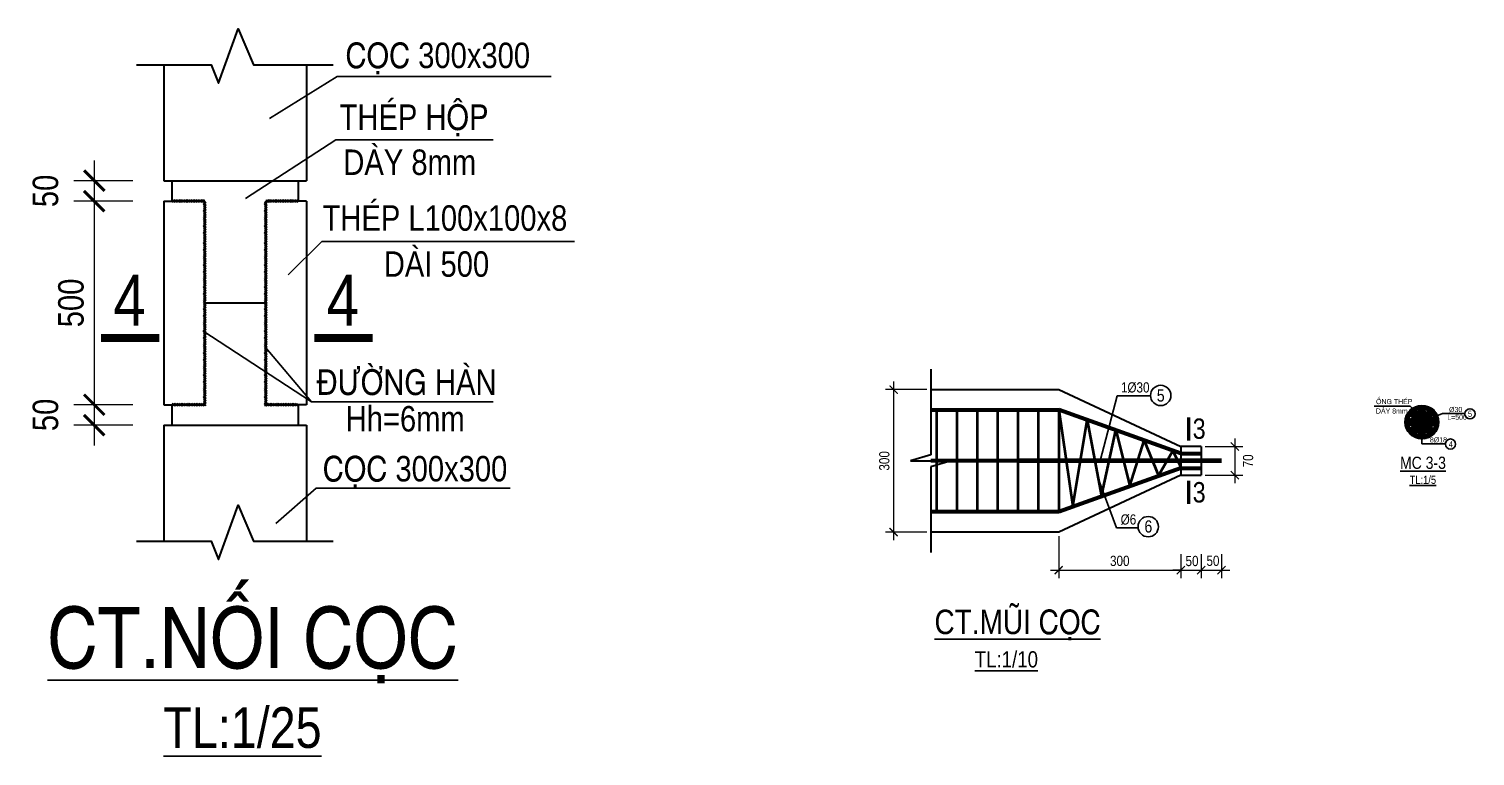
# Model space of a CAD drawing. Header units: inches. Extents: x -995865 to -814036, y 3430062 to 3602072.
# Drawn here: x -867696 to -864145, y 3459016 to 3460802 of the extents above; entities that cross this region are included whole.
import ezdxf

# ---------------------------------------------------------------- set-up
doc = ezdxf.new("R2010")
doc.units = ezdxf.units.IN
doc.header["$LTSCALE"] = 2.8
doc.header["$MEASUREMENT"] = 0
for name, color, linetype, lineweight in [('duongkichthuoc', 4, 'Continuous', 13), ('NET BAO', 4, 'Continuous', 30), ('THEP DAI', 5, 'Continuous', 40), ('THEP DOC', 2, 'Continuous', 60)]:
    doc.layers.add(name, color=color, linetype=linetype, lineweight=lineweight)
doc.layers.add('Net thay', color=6, linetype='Continuous')
doc.layers.add('text', color=3, linetype='Continuous')
doc.styles.add('CHU', font='VHELVCN0.TTF')
doc.styles.add('Helve-Condense', font='VHELVCN0.TTF')
doc.styles.add('Text.Helve-condense', font='VHELVCN0.TTF')
doc.dimstyles.new('TL10', dxfattribs={"dimscale": 10, "dimtxt": 2.5, "dimasz": 2, "dimexe": 2, "dimexo": 1, "dimgap": 1, "dimtad": 1, "dimdec": 0, "dimzin": 0, "dimdsep": 46, "dimtxsty": 'Helve-Condense', "dimblk": 'ARCHTICK', "dimcen": 2, "dimdle": 2, "dimclrd": 4, "dimclre": 4, "dimclrt": 4, "dimadec": 0, "dimazin": 0, "dimtfac": 0.004, "dimtdec": 0, "dimtmove": 2, "dimatfit": 3, "dimfxl": 1, "dimtolj": 1, "dimtzin": 0, "dimlwd": 9, "dimlwe": 13, "dimarcsym": 1})
doc.dimstyles.new('TL25', dxfattribs={"dimscale": 25, "dimtxt": 2.5, "dimasz": 2, "dimexe": 2, "dimexo": 1, "dimgap": 1, "dimtad": 1, "dimdec": 0, "dimzin": 0, "dimdsep": 46, "dimtxsty": 'Helve-Condense', "dimblk": 'ARCHTICK', "dimcen": 2, "dimdle": 2, "dimclrd": 4, "dimclre": 4, "dimclrt": 4, "dimadec": 0, "dimazin": 0, "dimtfac": 0.004, "dimtdec": 0, "dimtmove": 2, "dimatfit": 3, "dimfxl": 1, "dimtolj": 1, "dimtzin": 0, "dimlwd": 9, "dimlwe": 13, "dimarcsym": 1})

# ---------------------------------------------------------------- blocks, each defined once
blk = doc.blocks.new('_ArchTick')
at = {"color": 0, "linetype": 'ByBlock', "const_width": 0.15}
blk.add_lwpolyline([(-0.5, -0.5), (0.5, 0.5)], dxfattribs=at)
blk = doc.blocks.new('*D153')
at = {"layer": 'DEFPOINTS', "color": 0}
for p in [(-867415.2, 3460428.9), (-867535.2, 3460378.9), (-867415.2, 3460378.9)]:
    blk.add_point(p, dxfattribs=at)
at = {"layer": 'duongkichthuoc', "color": 4, "linetype": 'Continuous', "lineweight": 9}
blk.add_line((-867535.2, 3460478.9), (-867535.2, 3460328.9), dxfattribs=at)
at = {"layer": 'duongkichthuoc', "color": 4, "linetype": 'Continuous', "lineweight": 13}
for p, q in [((-867440.2, 3460428.9), (-867585.2, 3460428.9)), ((-867440.2, 3460378.9), (-867585.2, 3460378.9))]:
    blk.add_line(p, q, dxfattribs=at)
at = {"layer": 'duongkichthuoc', "color": 4, "lineweight": 9, "xscale": 50, "yscale": 50, "zscale": 50}
for p, rotation in [((-867535.2, 3460428.9), 90), ((-867535.2, 3460378.9), 270)]:
    blk.add_blockref('_ArchTick', p, dxfattribs=dict(at, rotation=rotation))
at = {"layer": 'duongkichthuoc', "color": 4, "insert": (-867654.6, 3460403.9), "char_height": 62.5, "attachment_point": 5, "rotation": 90, "style": 'Helve-Condense'}
blk.add_mtext('\\A1;50', dxfattribs=at)
blk = doc.blocks.new('*D154')
at = {"layer": 'DEFPOINTS', "color": 0}
for p in [(-867415.2, 3460378.9), (-867535.2, 3459878.9), (-867415.2, 3459878.9)]:
    blk.add_point(p, dxfattribs=at)
at = {"layer": 'duongkichthuoc', "color": 4, "linetype": 'Continuous', "lineweight": 9}
blk.add_line((-867535.2, 3460428.9), (-867535.2, 3459828.9), dxfattribs=at)
at = {"layer": 'duongkichthuoc', "color": 4, "linetype": 'Continuous', "lineweight": 13}
for p, q in [((-867440.2, 3460378.9), (-867585.2, 3460378.9)), ((-867440.2, 3459878.9), (-867585.2, 3459878.9))]:
    blk.add_line(p, q, dxfattribs=at)
at = {"layer": 'duongkichthuoc', "color": 4, "lineweight": 9, "xscale": 50, "yscale": 50, "zscale": 50}
for p, rotation in [((-867535.2, 3460378.9), 90), ((-867535.2, 3459878.9), 270)]:
    blk.add_blockref('_ArchTick', p, dxfattribs=dict(at, rotation=rotation))
at = {"layer": 'duongkichthuoc', "color": 4, "insert": (-867592.1, 3460128.9), "char_height": 62.5, "attachment_point": 5, "rotation": 90, "style": 'Helve-Condense'}
blk.add_mtext('\\A1;500', dxfattribs=at)
blk = doc.blocks.new('*D155')
at = {"layer": 'DEFPOINTS', "color": 0}
for p in [(-867415.2, 3459878.9), (-867535.2, 3459828.9), (-867415.2, 3459828.9)]:
    blk.add_point(p, dxfattribs=at)
at = {"layer": 'duongkichthuoc', "color": 4, "linetype": 'Continuous', "lineweight": 9}
blk.add_line((-867535.2, 3459928.9), (-867535.2, 3459778.9), dxfattribs=at)
at = {"layer": 'duongkichthuoc', "color": 4, "linetype": 'Continuous', "lineweight": 13}
for p, q in [((-867440.2, 3459878.9), (-867585.2, 3459878.9)), ((-867440.2, 3459828.9), (-867585.2, 3459828.9))]:
    blk.add_line(p, q, dxfattribs=at)
at = {"layer": 'duongkichthuoc', "color": 4, "lineweight": 9, "xscale": 50, "yscale": 50, "zscale": 50}
for p, rotation in [((-867535.2, 3459878.9), 90), ((-867535.2, 3459828.9), 270)]:
    blk.add_blockref('_ArchTick', p, dxfattribs=dict(at, rotation=rotation))
at = {"layer": 'duongkichthuoc', "color": 4, "insert": (-867654.6, 3459853.9), "char_height": 62.5, "attachment_point": 5, "rotation": 90, "style": 'Helve-Condense'}
blk.add_mtext('\\A1;50', dxfattribs=at)
blk = doc.blocks.new('*D163')
at = {"layer": 'DEFPOINTS', "color": 0}
for p in [(-865481.2, 3459916.1), (-865572.4, 3459566.1), (-865481.2, 3459566.1)]:
    blk.add_point(p, dxfattribs=at)
at = {"layer": 'NET BAO', "color": 4, "linetype": 'Continuous', "lineweight": 13}
for p, q in [((-865491.2, 3459916.1), (-865592.4, 3459916.1)), ((-865491.2, 3459566.1), (-865592.4, 3459566.1))]:
    blk.add_line(p, q, dxfattribs=at)
at = {"layer": 'NET BAO', "color": 4, "linetype": 'Continuous', "lineweight": 9}
blk.add_line((-865572.4, 3459936.1), (-865572.4, 3459546.1), dxfattribs=at)
at = {"layer": 'NET BAO', "color": 4, "lineweight": 9, "xscale": 20, "yscale": 20, "zscale": 20}
for p, rotation in [((-865572.4, 3459916.1), 90), ((-865572.4, 3459566.1), 270)]:
    blk.add_blockref('_ArchTick', p, dxfattribs=dict(at, rotation=rotation))
at = {"layer": 'NET BAO', "color": 4, "insert": (-865595.2, 3459741.1), "char_height": 25, "attachment_point": 5, "rotation": 90, "style": 'Helve-Condense'}
blk.add_mtext('\\A1;300', dxfattribs=at)
blk = doc.blocks.new('*D164')
at = {"layer": 'DEFPOINTS', "color": 0}
for p in [(-864817.2, 3459776.1), (-864817.2, 3459706.1), (-864734.7, 3459706.1)]:
    blk.add_point(p, dxfattribs=at)
at = {"layer": 'NET BAO', "color": 4, "linetype": 'Continuous', "lineweight": 13}
for p, q in [((-864807.2, 3459776.1), (-864714.7, 3459776.1)), ((-864807.2, 3459706.1), (-864714.7, 3459706.1))]:
    blk.add_line(p, q, dxfattribs=at)
at = {"layer": 'NET BAO', "color": 4, "linetype": 'Continuous', "lineweight": 9}
blk.add_line((-864734.7, 3459796.1), (-864734.7, 3459686.1), dxfattribs=at)
at = {"layer": 'NET BAO', "color": 4, "lineweight": 9, "xscale": 20, "yscale": 20, "zscale": 20}
for p, rotation in [((-864734.7, 3459776.1), 90), ((-864734.7, 3459706.1), 270)]:
    blk.add_blockref('_ArchTick', p, dxfattribs=dict(at, rotation=rotation))
at = {"layer": 'NET BAO', "color": 4, "insert": (-864702, 3459741.1), "char_height": 25, "attachment_point": 5, "rotation": 90, "style": 'Helve-Condense'}
blk.add_mtext('\\A1;70', dxfattribs=at)
blk = doc.blocks.new('*D165')
at = {"layer": 'DEFPOINTS', "color": 0}
for p in [(-865167.2, 3459566.1), (-864867.2, 3459522.2), (-864867.2, 3459472.7)]:
    blk.add_point(p, dxfattribs=at)
at = {"layer": 'NET BAO', "color": 4, "linetype": 'Continuous', "lineweight": 13}
for p, q in [((-865167.2, 3459556.1), (-865167.2, 3459452.7)), ((-864867.2, 3459512.2), (-864867.2, 3459452.7))]:
    blk.add_line(p, q, dxfattribs=at)
at = {"layer": 'NET BAO', "color": 4, "linetype": 'Continuous', "lineweight": 9}
blk.add_line((-865187.2, 3459472.7), (-864847.2, 3459472.7), dxfattribs=at)
at = {"layer": 'NET BAO', "color": 4, "lineweight": 9, "xscale": 20, "yscale": 20, "zscale": 20, "rotation": 180}
blk.add_blockref('_ArchTick', (-865167.2, 3459472.7), dxfattribs=at)
at = {"layer": 'NET BAO', "color": 4, "lineweight": 9, "xscale": 20, "yscale": 20, "zscale": 20}
blk.add_blockref('_ArchTick', (-864867.2, 3459472.7), dxfattribs=at)
at = {"layer": 'NET BAO', "color": 4, "insert": (-865017.2, 3459495.4), "char_height": 25, "attachment_point": 5, "style": 'Helve-Condense'}
blk.add_mtext('\\A1;300', dxfattribs=at)
blk = doc.blocks.new('*D166')
at = {"layer": 'DEFPOINTS', "color": 0}
for p in [(-864867.2, 3459522.2), (-864817.2, 3459522.2), (-864817.2, 3459472.7)]:
    blk.add_point(p, dxfattribs=at)
at = {"layer": 'NET BAO', "color": 4, "linetype": 'Continuous', "lineweight": 13}
for p, q in [((-864867.2, 3459512.2), (-864867.2, 3459452.7)), ((-864817.2, 3459512.2), (-864817.2, 3459452.7))]:
    blk.add_line(p, q, dxfattribs=at)
at = {"layer": 'NET BAO', "color": 4, "linetype": 'Continuous', "lineweight": 9}
for p, q in [((-864867.2, 3459472.7), (-864887.2, 3459472.7)), ((-864867.2, 3459472.7), (-864817.2, 3459472.7)), ((-864817.2, 3459472.7), (-864797.2, 3459472.7))]:
    blk.add_line(p, q, dxfattribs=at)
at = {"layer": 'NET BAO', "color": 4, "lineweight": 9, "xscale": 20, "yscale": 20, "zscale": 20}
blk.add_blockref('_ArchTick', (-864867.2, 3459472.7), dxfattribs=at)
at = {"layer": 'NET BAO', "color": 4, "lineweight": 9, "xscale": 20, "yscale": 20, "zscale": 20, "rotation": 180}
blk.add_blockref('_ArchTick', (-864817.2, 3459472.7), dxfattribs=at)
at = {"layer": 'NET BAO', "color": 4, "insert": (-864839.8, 3459495.1), "char_height": 25, "attachment_point": 5, "style": 'Helve-Condense'}
blk.add_mtext('\\A1;50', dxfattribs=at)
blk = doc.blocks.new('*D167')
at = {"layer": 'DEFPOINTS', "color": 0}
for p in [(-864817.2, 3459522.2), (-864767.2, 3459522.2), (-864767.2, 3459472.7)]:
    blk.add_point(p, dxfattribs=at)
at = {"layer": 'NET BAO', "color": 4, "linetype": 'Continuous', "lineweight": 13}
for p, q in [((-864817.2, 3459512.2), (-864817.2, 3459452.7)), ((-864767.2, 3459512.2), (-864767.2, 3459452.7))]:
    blk.add_line(p, q, dxfattribs=at)
at = {"layer": 'NET BAO', "color": 4, "linetype": 'Continuous', "lineweight": 9}
blk.add_line((-864837.2, 3459472.7), (-864747.2, 3459472.7), dxfattribs=at)
at = {"layer": 'NET BAO', "color": 4, "lineweight": 9, "xscale": 20, "yscale": 20, "zscale": 20, "rotation": 180}
blk.add_blockref('_ArchTick', (-864817.2, 3459472.7), dxfattribs=at)
at = {"layer": 'NET BAO', "color": 4, "lineweight": 9, "xscale": 20, "yscale": 20, "zscale": 20}
blk.add_blockref('_ArchTick', (-864767.2, 3459472.7), dxfattribs=at)
at = {"layer": 'NET BAO', "color": 4, "insert": (-864788.4, 3459495.6), "char_height": 25, "attachment_point": 5, "style": 'Helve-Condense'}
blk.add_mtext('\\A1;50', dxfattribs=at)

msp = doc.modelspace()

# ---------------------------------------------------------------- hatches: boundary and pattern name
at = {"layer": 'NET BAO'}
h = msp.add_hatch(dxfattribs=at)
h.set_pattern_fill('ANSI31', color=256, scale=20, style=0)
h.set_pattern_definition([(45, (13165.2192, 4084.1921), (-1.767766953, 1.767766953), [])])
edge = h.paths.add_edge_path()
edge.add_arc((-864275.3, 3459836.2), 41, 0, 360)
edge = h.paths.add_edge_path(flags=16)
edge.add_arc((-864275.3, 3459836.2), 33, 0, 360)
for points in [[(-864290.3, 3459836.2, 1), (-864308.3, 3459836.2, 1)], [(-864301.3, 3459853.2, 1), (-864283.3, 3459853.2, 1)], [(-864260.3, 3459836.2, 1), (-864290.3, 3459836.2, 1)], [(-864284.3, 3459860.3, 1), (-864266.3, 3459860.3, 1)], [(-864267.3, 3459853.2, 1), (-864249.3, 3459853.2, 1)], [(-864242.3, 3459836.2, 1), (-864260.3, 3459836.2, 1)], [(-864283.3, 3459819.3, 1), (-864301.3, 3459819.3, 1)], [(-864284.3, 3459812.2, 1), (-864266.3, 3459812.2, 1)], [(-864267.3, 3459819.3, 1), (-864249.3, 3459819.3, 1)]]:
    msp.add_hatch(color=0, dxfattribs=at).paths.add_polyline_path(points)

# ---------------------------------------------------------------- linework, layer by layer
at = {"layer": 'duongkichthuoc'}
for p, q in [((-867267.3, 3460375.3), (-867264.3, 3460378.9)), ((-867265.5, 3460381.9), (-867264.3, 3460378.9)), ((-867264.3, 3460378.9), (-867265.5, 3460375.9)), ((-867264.3, 3460378.9), (-867261.3, 3460375.3)), ((-867117.3, 3460375.3), (-867114.3, 3460378.9)), ((-867113, 3460381.9), (-867114.3, 3460378.9)), ((-867114.3, 3460378.9), (-867111.3, 3460375.3)), ((-867264.3, 3459878.9), (-867265.5, 3459875.9)), ((-867261.3, 3459877.3), (-867265.5, 3459875.9)), ((-867117.3, 3459877.3), (-867113, 3459875.9))]:
    msp.add_line(p, q, dxfattribs=at)
at = {"layer": 'NET BAO', "ltscale": 10}
for p, q in [((-867364.3, 3460713.6), (-867364.3, 3460428.9)), ((-867014.3, 3460713.4), (-867014.3, 3460428.7)), ((-867364.3, 3460428.9), (-867014.3, 3460428.9)), ((-867344.3, 3460428.9), (-867344.3, 3460378.9)), ((-867034.3, 3460428.9), (-867034.3, 3460378.9)), ((-867364.3, 3460378.9), (-867264.3, 3460378.9)), ((-867364.3, 3460378.9), (-867364.3, 3459878.9)), ((-867343.5, 3460381.9), (-867337.5, 3460375.9)), ((-867337.5, 3460381.9), (-867343.5, 3460375.9)), ((-867331.5, 3460381.9), (-867337.5, 3460375.9)), ((-867337.5, 3460381.9), (-867331.5, 3460375.9)), ((-867325.5, 3460381.9), (-867331.5, 3460375.9)), ((-867331.5, 3460381.9), (-867325.5, 3460375.9)), ((-867319.5, 3460381.9), (-867325.5, 3460375.9)), ((-867325.5, 3460381.9), (-867319.5, 3460375.9)), ((-867313.5, 3460381.9), (-867319.5, 3460375.9)), ((-867319.5, 3460381.9), (-867313.5, 3460375.9)), ((-867307.5, 3460381.9), (-867313.5, 3460375.9)), ((-867313.5, 3460381.9), (-867307.5, 3460375.9)), ((-867301.5, 3460381.9), (-867307.5, 3460375.9)), ((-867307.5, 3460381.9), (-867301.5, 3460375.9)), ((-867295.5, 3460381.9), (-867301.5, 3460375.9)), ((-867301.5, 3460381.9), (-867295.5, 3460375.9)), ((-867289.5, 3460381.9), (-867295.5, 3460375.9)), ((-867295.5, 3460381.9), (-867289.5, 3460375.9)), ((-867283.5, 3460381.9), (-867289.5, 3460375.9)), ((-867289.5, 3460381.9), (-867283.5, 3460375.9)), ((-867277.5, 3460381.9), (-867283.5, 3460375.9)), ((-867283.5, 3460381.9), (-867277.5, 3460375.9)), ((-867271.5, 3460381.9), (-867277.5, 3460375.9)), ((-867277.5, 3460381.9), (-867271.5, 3460375.9)), ((-867265.5, 3460381.9), (-867271.5, 3460375.9)), ((-867271.5, 3460381.9), (-867265.5, 3460375.9)), ((-867267.3, 3460375.3), (-867261.3, 3460369.3)), ((-867261.3, 3460375.3), (-867267.3, 3460369.3)), ((-867264.3, 3460378.9), (-867264.3, 3459878.9)), ((-867117.3, 3460375.3), (-867111.3, 3460369.3)), ((-867111.3, 3460375.3), (-867117.3, 3460369.3)), ((-867107, 3460381.9), (-867114.3, 3460375.9)), ((-867114.3, 3460378.9), (-867114.3, 3459878.9)), ((-867014.3, 3460378.9), (-867114.3, 3460378.9)), ((-867113, 3460381.9), (-867107, 3460375.9)), ((-867101, 3460381.9), (-867107, 3460375.9)), ((-867107, 3460381.9), (-867101, 3460375.9)), ((-867095, 3460381.9), (-867101, 3460375.9)), ((-867101, 3460381.9), (-867095, 3460375.9)), ((-867089, 3460381.9), (-867095, 3460375.9)), ((-867095, 3460381.9), (-867089, 3460375.9)), ((-867083, 3460381.9), (-867089, 3460375.9)), ((-867089, 3460381.9), (-867083, 3460375.9)), ((-867077, 3460381.9), (-867083, 3460375.9)), ((-867083, 3460381.9), (-867077, 3460375.9)), ((-867071, 3460381.9), (-867077, 3460375.9)), ((-867077, 3460381.9), (-867071, 3460375.9)), ((-867065, 3460381.9), (-867071, 3460375.9)), ((-867071, 3460381.9), (-867065, 3460375.9)), ((-867059, 3460381.9), (-867065, 3460375.9)), ((-867065, 3460381.9), (-867059, 3460375.9)), ((-867053, 3460381.9), (-867059, 3460375.9)), ((-867059, 3460381.9), (-867053, 3460375.9)), ((-867047, 3460381.9), (-867053, 3460375.9)), ((-867053, 3460381.9), (-867047, 3460375.9)), ((-867041, 3460381.9), (-867047, 3460375.9)), ((-867047, 3460381.9), (-867041, 3460375.9)), ((-867041, 3460381.9), (-867035, 3460375.9)), ((-867035, 3460381.9), (-867041, 3460375.9)), ((-867014.3, 3460378.9), (-867014.3, 3459878.9)), ((-867267.3, 3460369.3), (-867261.3, 3460363.3)), ((-867261.3, 3460369.3), (-867267.3, 3460363.3)), ((-867267.3, 3460363.3), (-867261.3, 3460357.3)), ((-867261.3, 3460363.3), (-867267.3, 3460357.3)), ((-867267.3, 3460357.3), (-867261.3, 3460351.3)), ((-867261.3, 3460357.3), (-867267.3, 3460351.3)), ((-867267.3, 3460351.3), (-867261.3, 3460345.3)), ((-867261.3, 3460351.3), (-867267.3, 3460345.3)), ((-867267.3, 3460345.3), (-867261.3, 3460339.3)), ((-867261.3, 3460345.3), (-867267.3, 3460339.3)), ((-867267.3, 3460339.3), (-867261.3, 3460333.3)), ((-867261.3, 3460339.3), (-867267.3, 3460333.3)), ((-867117.3, 3460369.3), (-867111.3, 3460363.3)), ((-867111.3, 3460369.3), (-867117.3, 3460363.3)), ((-867117.3, 3460363.3), (-867111.3, 3460357.3)), ((-867111.3, 3460363.3), (-867117.3, 3460357.3)), ((-867117.3, 3460357.3), (-867111.3, 3460351.3)), ((-867111.3, 3460357.3), (-867117.3, 3460351.3)), ((-867117.3, 3460351.3), (-867111.3, 3460345.3)), ((-867111.3, 3460351.3), (-867117.3, 3460345.3)), ((-867117.3, 3460345.3), (-867111.3, 3460339.3)), ((-867111.3, 3460345.3), (-867117.3, 3460339.3)), ((-867117.3, 3460339.3), (-867111.3, 3460333.3)), ((-867111.3, 3460339.3), (-867117.3, 3460333.3)), ((-867267.3, 3460333.3), (-867261.3, 3460327.3)), ((-867261.3, 3460333.3), (-867267.3, 3460327.3)), ((-867267.3, 3460327.3), (-867261.3, 3460321.3)), ((-867261.3, 3460327.3), (-867267.3, 3460321.3)), ((-867267.3, 3460321.3), (-867261.3, 3460315.3)), ((-867261.3, 3460321.3), (-867267.3, 3460315.3)), ((-867267.3, 3460315.3), (-867261.3, 3460309.3)), ((-867261.3, 3460315.3), (-867267.3, 3460309.3)), ((-867267.3, 3460309.3), (-867261.3, 3460303.3)), ((-867261.3, 3460309.3), (-867267.3, 3460303.3)), ((-867267.3, 3460303.3), (-867261.3, 3460297.3)), ((-867261.3, 3460303.3), (-867267.3, 3460297.3)), ((-867117.3, 3460333.3), (-867111.3, 3460327.3)), ((-867111.3, 3460333.3), (-867117.3, 3460327.3)), ((-867117.3, 3460327.3), (-867111.3, 3460321.3)), ((-867111.3, 3460327.3), (-867117.3, 3460321.3)), ((-867117.3, 3460321.3), (-867111.3, 3460315.3)), ((-867111.3, 3460321.3), (-867117.3, 3460315.3)), ((-867117.3, 3460315.3), (-867111.3, 3460309.3)), ((-867111.3, 3460315.3), (-867117.3, 3460309.3)), ((-867117.3, 3460309.3), (-867111.3, 3460303.3)), ((-867111.3, 3460309.3), (-867117.3, 3460303.3)), ((-867117.3, 3460303.3), (-867111.3, 3460297.3)), ((-867111.3, 3460303.3), (-867117.3, 3460297.3)), ((-867267.3, 3460297.3), (-867261.3, 3460291.3)), ((-867261.3, 3460297.3), (-867267.3, 3460291.3)), ((-867267.3, 3460291.3), (-867261.3, 3460285.3)), ((-867261.3, 3460291.3), (-867267.3, 3460285.3)), ((-867267.3, 3460285.3), (-867261.3, 3460279.3)), ((-867261.3, 3460285.3), (-867267.3, 3460279.3)), ((-867267.3, 3460279.3), (-867261.3, 3460273.3)), ((-867261.3, 3460279.3), (-867267.3, 3460273.3)), ((-867267.3, 3460273.3), (-867261.3, 3460267.3)), ((-867261.3, 3460273.3), (-867267.3, 3460267.3)), ((-867267.3, 3460267.3), (-867261.3, 3460261.3)), ((-867261.3, 3460267.3), (-867267.3, 3460261.3)), ((-867117.3, 3460297.3), (-867111.3, 3460291.3)), ((-867111.3, 3460297.3), (-867117.3, 3460291.3)), ((-867117.3, 3460291.3), (-867111.3, 3460285.3)), ((-867111.3, 3460291.3), (-867117.3, 3460285.3)), ((-867117.3, 3460285.3), (-867111.3, 3460279.3)), ((-867111.3, 3460285.3), (-867117.3, 3460279.3)), ((-867117.3, 3460279.3), (-867111.3, 3460273.3)), ((-867111.3, 3460279.3), (-867117.3, 3460273.3)), ((-867117.3, 3460273.3), (-867111.3, 3460267.3)), ((-867111.3, 3460273.3), (-867117.3, 3460267.3)), ((-867117.3, 3460267.3), (-867111.3, 3460261.3)), ((-867111.3, 3460267.3), (-867117.3, 3460261.3)), ((-867267.3, 3460261.3), (-867261.3, 3460255.3)), ((-867261.3, 3460261.3), (-867267.3, 3460255.3)), ((-867267.3, 3460255.3), (-867261.3, 3460249.3)), ((-867261.3, 3460255.3), (-867267.3, 3460249.3)), ((-867267.3, 3460249.3), (-867261.3, 3460243.3)), ((-867261.3, 3460249.3), (-867267.3, 3460243.3)), ((-867267.3, 3460243.3), (-867261.3, 3460237.3)), ((-867261.3, 3460243.3), (-867267.3, 3460237.3)), ((-867267.3, 3460237.3), (-867261.3, 3460231.3)), ((-867261.3, 3460237.3), (-867267.3, 3460231.3)), ((-867117.3, 3460261.3), (-867111.3, 3460255.3)), ((-867111.3, 3460261.3), (-867117.3, 3460255.3)), ((-867117.3, 3460255.3), (-867111.3, 3460249.3)), ((-867111.3, 3460255.3), (-867117.3, 3460249.3)), ((-867117.3, 3460249.3), (-867111.3, 3460243.3)), ((-867111.3, 3460249.3), (-867117.3, 3460243.3)), ((-867117.3, 3460243.3), (-867111.3, 3460237.3)), ((-867111.3, 3460243.3), (-867117.3, 3460237.3)), ((-867117.3, 3460237.3), (-867111.3, 3460231.3)), ((-867111.3, 3460237.3), (-867117.3, 3460231.3)), ((-867267.3, 3460231.3), (-867261.3, 3460225.3)), ((-867261.3, 3460231.3), (-867267.3, 3460225.3)), ((-867267.3, 3460225.3), (-867261.3, 3460219.3)), ((-867261.3, 3460225.3), (-867267.3, 3460219.3)), ((-867267.3, 3460219.3), (-867261.3, 3460213.3)), ((-867261.3, 3460219.3), (-867267.3, 3460213.3)), ((-867267.3, 3460213.3), (-867261.3, 3460207.3)), ((-867261.3, 3460213.3), (-867267.3, 3460207.3)), ((-867261.3, 3460207.3), (-867267.3, 3460201.3)), ((-867267.3, 3460207.3), (-867261.3, 3460201.3)), ((-867261.3, 3460201.3), (-867267.3, 3460195.3)), ((-867267.3, 3460201.3), (-867261.3, 3460195.3)), ((-867117.3, 3460231.3), (-867111.3, 3460225.3)), ((-867111.3, 3460231.3), (-867117.3, 3460225.3)), ((-867117.3, 3460225.3), (-867111.3, 3460219.3)), ((-867111.3, 3460225.3), (-867117.3, 3460219.3)), ((-867117.3, 3460219.3), (-867111.3, 3460213.3)), ((-867111.3, 3460219.3), (-867117.3, 3460213.3)), ((-867117.3, 3460213.3), (-867111.3, 3460207.3)), ((-867111.3, 3460213.3), (-867117.3, 3460207.3)), ((-867111.3, 3460207.3), (-867117.3, 3460201.3)), ((-867117.3, 3460207.3), (-867111.3, 3460201.3)), ((-867111.3, 3460201.3), (-867117.3, 3460195.3)), ((-867117.3, 3460201.3), (-867111.3, 3460195.3)), ((-867261.3, 3460195.3), (-867267.3, 3460189.3)), ((-867267.3, 3460195.3), (-867261.3, 3460189.3)), ((-867261.3, 3460189.3), (-867267.3, 3460183.3)), ((-867267.3, 3460189.3), (-867261.3, 3460183.3)), ((-867261.3, 3460183.3), (-867267.3, 3460177.3)), ((-867267.3, 3460183.3), (-867261.3, 3460177.3)), ((-867261.3, 3460177.3), (-867267.3, 3460171.3)), ((-867267.3, 3460177.3), (-867261.3, 3460171.3)), ((-867261.3, 3460171.3), (-867267.3, 3460165.3)), ((-867267.3, 3460171.3), (-867261.3, 3460165.3)), ((-867261.3, 3460165.3), (-867267.3, 3460159.3)), ((-867267.3, 3460165.3), (-867261.3, 3460159.3)), ((-867111.3, 3460195.3), (-867117.3, 3460189.3)), ((-867117.3, 3460195.3), (-867111.3, 3460189.3)), ((-867111.3, 3460189.3), (-867117.3, 3460183.3)), ((-867117.3, 3460189.3), (-867111.3, 3460183.3)), ((-867111.3, 3460183.3), (-867117.3, 3460177.3)), ((-867117.3, 3460183.3), (-867111.3, 3460177.3)), ((-867111.3, 3460177.3), (-867117.3, 3460171.3)), ((-867117.3, 3460177.3), (-867111.3, 3460171.3)), ((-867111.3, 3460171.3), (-867117.3, 3460165.3)), ((-867117.3, 3460171.3), (-867111.3, 3460165.3)), ((-867111.3, 3460165.3), (-867117.3, 3460159.3)), ((-867117.3, 3460165.3), (-867111.3, 3460159.3)), ((-867261.3, 3460159.3), (-867267.3, 3460153.3)), ((-867267.3, 3460159.3), (-867261.3, 3460153.3)), ((-867267.3, 3460153.3), (-867261.3, 3460147.3)), ((-867261.3, 3460153.3), (-867267.3, 3460147.3)), ((-867267.3, 3460147.3), (-867261.3, 3460141.3)), ((-867261.3, 3460147.3), (-867267.3, 3460141.3)), ((-867267.3, 3460141.3), (-867261.3, 3460135.3)), ((-867261.3, 3460141.3), (-867267.3, 3460135.3)), ((-867267.3, 3460135.3), (-867261.3, 3460129.3)), ((-867261.3, 3460135.3), (-867267.3, 3460129.3)), ((-867261.3, 3460129.3), (-867267.3, 3460123.3)), ((-867267.3, 3460129.3), (-867261.3, 3460123.3)), ((-867261.7, 3460128.9), (-867114.3, 3460128.9)), ((-867111.3, 3460159.3), (-867117.3, 3460153.3)), ((-867117.3, 3460159.3), (-867111.3, 3460153.3)), ((-867117.3, 3460153.3), (-867111.3, 3460147.3)), ((-867111.3, 3460153.3), (-867117.3, 3460147.3)), ((-867117.3, 3460147.3), (-867111.3, 3460141.3)), ((-867111.3, 3460147.3), (-867117.3, 3460141.3)), ((-867117.3, 3460141.3), (-867111.3, 3460135.3)), ((-867111.3, 3460141.3), (-867117.3, 3460135.3)), ((-867117.3, 3460135.3), (-867111.3, 3460129.3)), ((-867111.3, 3460135.3), (-867117.3, 3460129.3)), ((-867111.3, 3460129.3), (-867117.3, 3460123.3)), ((-867117.3, 3460129.3), (-867111.3, 3460123.3)), ((-867261.3, 3460123.3), (-867267.3, 3460117.3)), ((-867267.3, 3460123.3), (-867261.3, 3460117.3)), ((-867261.3, 3460117.3), (-867267.3, 3460111.3)), ((-867267.3, 3460117.3), (-867261.3, 3460111.3)), ((-867261.3, 3460111.3), (-867267.3, 3460105.3)), ((-867267.3, 3460111.3), (-867261.3, 3460105.3)), ((-867261.3, 3460105.3), (-867267.3, 3460099.3)), ((-867267.3, 3460105.3), (-867261.3, 3460099.3)), ((-867261.3, 3460099.3), (-867267.3, 3460093.3)), ((-867267.3, 3460099.3), (-867261.3, 3460093.3)), ((-867261.3, 3460093.3), (-867267.3, 3460087.3)), ((-867267.3, 3460093.3), (-867261.3, 3460087.3)), ((-867111.3, 3460123.3), (-867117.3, 3460117.3)), ((-867117.3, 3460123.3), (-867111.3, 3460117.3)), ((-867111.3, 3460117.3), (-867117.3, 3460111.3)), ((-867117.3, 3460117.3), (-867111.3, 3460111.3)), ((-867111.3, 3460111.3), (-867117.3, 3460105.3)), ((-867117.3, 3460111.3), (-867111.3, 3460105.3)), ((-867111.3, 3460105.3), (-867117.3, 3460099.3)), ((-867117.3, 3460105.3), (-867111.3, 3460099.3)), ((-867111.3, 3460099.3), (-867117.3, 3460093.3)), ((-867117.3, 3460099.3), (-867111.3, 3460093.3)), ((-867111.3, 3460093.3), (-867117.3, 3460087.3)), ((-867117.3, 3460093.3), (-867111.3, 3460087.3)), ((-867261.3, 3460087.3), (-867267.3, 3460081.3)), ((-867267.3, 3460087.3), (-867261.3, 3460081.3)), ((-867261.3, 3460081.3), (-867267.3, 3460075.3)), ((-867267.3, 3460081.3), (-867261.3, 3460075.3)), ((-867261.3, 3460075.3), (-867267.3, 3460069.3)), ((-867267.3, 3460075.3), (-867261.3, 3460069.3)), ((-867261.3, 3460069.3), (-867267.3, 3460063.3)), ((-867267.3, 3460069.3), (-867261.3, 3460063.3)), ((-867261.3, 3460063.3), (-867267.3, 3460057.3)), ((-867267.3, 3460063.3), (-867261.3, 3460057.3)), ((-867261.3, 3460057.3), (-867267.3, 3460051.3)), ((-867267.3, 3460057.3), (-867261.3, 3460051.3)), ((-867111.3, 3460087.3), (-867117.3, 3460081.3)), ((-867117.3, 3460087.3), (-867111.3, 3460081.3)), ((-867111.3, 3460081.3), (-867117.3, 3460075.3)), ((-867117.3, 3460081.3), (-867111.3, 3460075.3)), ((-867111.3, 3460075.3), (-867117.3, 3460069.3)), ((-867117.3, 3460075.3), (-867111.3, 3460069.3)), ((-867111.3, 3460069.3), (-867117.3, 3460063.3)), ((-867117.3, 3460069.3), (-867111.3, 3460063.3)), ((-867111.3, 3460063.3), (-867117.3, 3460057.3)), ((-867117.3, 3460063.3), (-867111.3, 3460057.3)), ((-867111.3, 3460057.3), (-867117.3, 3460051.3)), ((-867117.3, 3460057.3), (-867111.3, 3460051.3)), ((-867261.3, 3460051.3), (-867267.3, 3460045.3)), ((-867267.3, 3460051.3), (-867261.3, 3460045.3)), ((-867261.3, 3460045.3), (-867267.3, 3460039.3)), ((-867267.3, 3460045.3), (-867261.3, 3460039.3)), ((-867261.3, 3460039.3), (-867267.3, 3460033.3)), ((-867267.3, 3460039.3), (-867261.3, 3460033.3)), ((-867261.3, 3460033.3), (-867267.3, 3460027.3)), ((-867267.3, 3460033.3), (-867261.3, 3460027.3)), ((-867261.3, 3460027.3), (-867267.3, 3460021.3)), ((-867267.3, 3460027.3), (-867261.3, 3460021.3)), ((-867261.3, 3460021.3), (-867267.3, 3460015.3)), ((-867267.3, 3460021.3), (-867261.3, 3460015.3)), ((-867111.3, 3460051.3), (-867117.3, 3460045.3)), ((-867117.3, 3460051.3), (-867111.3, 3460045.3)), ((-867111.3, 3460045.3), (-867117.3, 3460039.3)), ((-867117.3, 3460045.3), (-867111.3, 3460039.3)), ((-867111.3, 3460039.3), (-867117.3, 3460033.3)), ((-867117.3, 3460039.3), (-867111.3, 3460033.3)), ((-867111.3, 3460033.3), (-867117.3, 3460027.3)), ((-867117.3, 3460033.3), (-867111.3, 3460027.3)), ((-867111.3, 3460027.3), (-867117.3, 3460021.3)), ((-867117.3, 3460027.3), (-867111.3, 3460021.3)), ((-867111.3, 3460021.3), (-867117.3, 3460015.3)), ((-867117.3, 3460021.3), (-867111.3, 3460015.3)), ((-867261.3, 3460015.3), (-867267.3, 3460009.3)), ((-867267.3, 3460015.3), (-867261.3, 3460009.3)), ((-867261.3, 3460009.3), (-867267.3, 3460003.3)), ((-867267.3, 3460009.3), (-867261.3, 3460003.3)), ((-867261.3, 3460003.3), (-867267.3, 3459997.3)), ((-867267.3, 3460003.3), (-867261.3, 3459997.3)), ((-867261.3, 3459997.3), (-867267.3, 3459991.3)), ((-867267.3, 3459997.3), (-867261.3, 3459991.3)), ((-867261.3, 3459991.3), (-867267.3, 3459985.3)), ((-867267.3, 3459991.3), (-867261.3, 3459985.3)), ((-867261.3, 3459985.3), (-867267.3, 3459979.3)), ((-867267.3, 3459985.3), (-867261.3, 3459979.3)), ((-867111.3, 3460015.3), (-867117.3, 3460009.3)), ((-867117.3, 3460015.3), (-867111.3, 3460009.3)), ((-867111.3, 3460009.3), (-867117.3, 3460003.3)), ((-867117.3, 3460009.3), (-867111.3, 3460003.3)), ((-867111.3, 3460003.3), (-867117.3, 3459997.3)), ((-867117.3, 3460003.3), (-867111.3, 3459997.3)), ((-867111.3, 3459997.3), (-867117.3, 3459991.3)), ((-867117.3, 3459997.3), (-867111.3, 3459991.3)), ((-867111.3, 3459991.3), (-867117.3, 3459985.3)), ((-867117.3, 3459991.3), (-867111.3, 3459985.3)), ((-867111.3, 3459985.3), (-867117.3, 3459979.3)), ((-867117.3, 3459985.3), (-867111.3, 3459979.3)), ((-867261.3, 3459979.3), (-867267.3, 3459973.3)), ((-867267.3, 3459979.3), (-867261.3, 3459973.3)), ((-867261.3, 3459973.3), (-867267.3, 3459967.3)), ((-867267.3, 3459973.3), (-867261.3, 3459967.3)), ((-867261.3, 3459967.3), (-867267.3, 3459961.3)), ((-867267.3, 3459967.3), (-867261.3, 3459961.3)), ((-867261.3, 3459961.3), (-867267.3, 3459955.3)), ((-867267.3, 3459961.3), (-867261.3, 3459955.3)), ((-867267.3, 3459955.3), (-867261.3, 3459949.3)), ((-867261.3, 3459955.3), (-867267.3, 3459949.3)), ((-867267.3, 3459949.3), (-867261.3, 3459943.3)), ((-867261.3, 3459949.3), (-867267.3, 3459943.3)), ((-867111.3, 3459979.3), (-867117.3, 3459973.3)), ((-867117.3, 3459979.3), (-867111.3, 3459973.3)), ((-867111.3, 3459973.3), (-867117.3, 3459967.3)), ((-867117.3, 3459973.3), (-867111.3, 3459967.3)), ((-867111.3, 3459967.3), (-867117.3, 3459961.3)), ((-867117.3, 3459967.3), (-867111.3, 3459961.3)), ((-867111.3, 3459961.3), (-867117.3, 3459955.3)), ((-867117.3, 3459961.3), (-867111.3, 3459955.3)), ((-867117.3, 3459955.3), (-867111.3, 3459949.3)), ((-867111.3, 3459955.3), (-867117.3, 3459949.3)), ((-867111.3, 3459955.3), (-867117.3, 3459949.3)), ((-867117.3, 3459955.3), (-867111.3, 3459949.3)), ((-867117.3, 3459949.3), (-867111.3, 3459943.3)), ((-867111.3, 3459949.3), (-867117.3, 3459943.3)), ((-867111.3, 3459949.3), (-867117.3, 3459943.3)), ((-867117.3, 3459949.3), (-867111.3, 3459943.3)), ((-867267.3, 3459943.3), (-867261.3, 3459937.3)), ((-867261.3, 3459943.3), (-867267.3, 3459937.3)), ((-867261.3, 3459937.3), (-867267.3, 3459931.3)), ((-867267.3, 3459937.3), (-867261.3, 3459931.3)), ((-867261.3, 3459931.3), (-867267.3, 3459925.3)), ((-867267.3, 3459931.3), (-867261.3, 3459925.3)), ((-867261.3, 3459925.3), (-867267.3, 3459919.3)), ((-867267.3, 3459925.3), (-867261.3, 3459919.3)), ((-867261.3, 3459919.3), (-867267.3, 3459913.3)), ((-867267.3, 3459919.3), (-867261.3, 3459913.3)), ((-867261.3, 3459919.3), (-867267.3, 3459913.3)), ((-867267.3, 3459919.3), (-867261.3, 3459913.3)), ((-867267.3, 3459913.3), (-867261.3, 3459907.3)), ((-867261.3, 3459913.3), (-867267.3, 3459907.3)), ((-867261.3, 3459913.3), (-867267.3, 3459907.3)), ((-867267.3, 3459913.3), (-867261.3, 3459907.3)), ((-867117.3, 3459943.3), (-867111.3, 3459937.3)), ((-867111.3, 3459943.3), (-867117.3, 3459937.3)), ((-867111.3, 3459943.3), (-867117.3, 3459937.3)), ((-867117.3, 3459943.3), (-867111.3, 3459937.3)), ((-867117.3, 3459937.3), (-867111.3, 3459931.3)), ((-867111.3, 3459937.3), (-867117.3, 3459931.3)), ((-867111.3, 3459937.3), (-867117.3, 3459931.3)), ((-867117.3, 3459937.3), (-867111.3, 3459931.3)), ((-867111.3, 3459931.3), (-867117.3, 3459925.3)), ((-867117.3, 3459931.3), (-867111.3, 3459925.3)), ((-867111.3, 3459925.3), (-867117.3, 3459919.3)), ((-867117.3, 3459925.3), (-867111.3, 3459919.3)), ((-867111.3, 3459919.3), (-867117.3, 3459913.3)), ((-867117.3, 3459919.3), (-867111.3, 3459913.3)), ((-867111.3, 3459913.3), (-867117.3, 3459907.3)), ((-867117.3, 3459913.3), (-867111.3, 3459907.3)), ((-867364.3, 3459878.9), (-867264.3, 3459878.9)), ((-867344.3, 3459878.9), (-867344.3, 3459828.9)), ((-867337.5, 3459875.9), (-867343.5, 3459881.9)), ((-867343.5, 3459875.9), (-867337.5, 3459881.9)), ((-867337.5, 3459875.9), (-867331.5, 3459881.9)), ((-867331.5, 3459875.9), (-867337.5, 3459881.9)), ((-867331.5, 3459875.9), (-867325.5, 3459881.9)), ((-867325.5, 3459875.9), (-867331.5, 3459881.9)), ((-867325.5, 3459875.9), (-867319.5, 3459881.9)), ((-867319.5, 3459875.9), (-867325.5, 3459881.9)), ((-867319.5, 3459875.9), (-867313.5, 3459881.9)), ((-867313.5, 3459875.9), (-867319.5, 3459881.9)), ((-867313.5, 3459875.9), (-867307.5, 3459881.9)), ((-867307.5, 3459875.9), (-867313.5, 3459881.9)), ((-867307.5, 3459875.9), (-867301.5, 3459881.9)), ((-867301.5, 3459875.9), (-867307.5, 3459881.9)), ((-867301.5, 3459875.9), (-867295.5, 3459881.9)), ((-867295.5, 3459875.9), (-867301.5, 3459881.9)), ((-867295.5, 3459875.9), (-867289.5, 3459881.9)), ((-867289.5, 3459875.9), (-867295.5, 3459881.9)), ((-867289.5, 3459875.9), (-867283.5, 3459881.9)), ((-867283.5, 3459875.9), (-867289.5, 3459881.9)), ((-867283.5, 3459875.9), (-867277.5, 3459881.9)), ((-867277.5, 3459875.9), (-867283.5, 3459881.9)), ((-867277.5, 3459875.9), (-867271.5, 3459881.9)), ((-867271.5, 3459875.9), (-867277.5, 3459881.9)), ((-867271.5, 3459875.9), (-867265.5, 3459881.9)), ((-867265.5, 3459875.9), (-867271.5, 3459881.9)), ((-867267.3, 3459907.3), (-867261.3, 3459901.3)), ((-867261.3, 3459907.3), (-867267.3, 3459901.3)), ((-867261.3, 3459907.3), (-867267.3, 3459901.3)), ((-867267.3, 3459907.3), (-867261.3, 3459901.3)), ((-867267.3, 3459901.3), (-867261.3, 3459895.3)), ((-867261.3, 3459901.3), (-867267.3, 3459895.3)), ((-867261.3, 3459901.3), (-867267.3, 3459895.3)), ((-867267.3, 3459901.3), (-867261.3, 3459895.3)), ((-867267.3, 3459895.3), (-867261.3, 3459889.3)), ((-867261.3, 3459895.3), (-867267.3, 3459889.3)), ((-867267.3, 3459889.3), (-867261.3, 3459883.3)), ((-867261.3, 3459889.3), (-867267.3, 3459883.3)), ((-867267.3, 3459883.3), (-867261.3, 3459877.3)), ((-867261.3, 3459883.3), (-867267.3, 3459877.3)), ((-867111.3, 3459907.3), (-867117.3, 3459901.3)), ((-867117.3, 3459907.3), (-867111.3, 3459901.3)), ((-867117.3, 3459901.3), (-867111.3, 3459895.3)), ((-867111.3, 3459901.3), (-867117.3, 3459895.3)), ((-867117.3, 3459895.3), (-867111.3, 3459889.3)), ((-867111.3, 3459895.3), (-867117.3, 3459889.3)), ((-867117.3, 3459889.3), (-867111.3, 3459883.3)), ((-867111.3, 3459889.3), (-867117.3, 3459883.3)), ((-867117.3, 3459883.3), (-867111.3, 3459877.3)), ((-867111.3, 3459883.3), (-867117.3, 3459877.3)), ((-867014.3, 3459878.9), (-867114.3, 3459878.9)), ((-867113, 3459875.9), (-867107, 3459881.9)), ((-867107, 3459875.9), (-867113, 3459881.9)), ((-867107, 3459875.9), (-867101, 3459881.9)), ((-867101, 3459875.9), (-867107, 3459881.9)), ((-867101, 3459875.9), (-867095, 3459881.9)), ((-867095, 3459875.9), (-867101, 3459881.9)), ((-867095, 3459875.9), (-867089, 3459881.9)), ((-867089, 3459875.9), (-867095, 3459881.9)), ((-867089, 3459875.9), (-867083, 3459881.9)), ((-867083, 3459875.9), (-867089, 3459881.9)), ((-867083, 3459875.9), (-867077, 3459881.9)), ((-867077, 3459875.9), (-867083, 3459881.9)), ((-867077, 3459875.9), (-867071, 3459881.9)), ((-867071, 3459875.9), (-867077, 3459881.9)), ((-867071, 3459875.9), (-867065, 3459881.9)), ((-867065, 3459875.9), (-867071, 3459881.9)), ((-867065, 3459875.9), (-867059, 3459881.9)), ((-867059, 3459875.9), (-867065, 3459881.9)), ((-867059, 3459875.9), (-867053, 3459881.9)), ((-867053, 3459875.9), (-867059, 3459881.9)), ((-867053, 3459875.9), (-867047, 3459881.9)), ((-867047, 3459875.9), (-867053, 3459881.9)), ((-867047, 3459875.9), (-867041, 3459881.9)), ((-867041, 3459875.9), (-867047, 3459881.9)), ((-867035, 3459875.9), (-867041, 3459881.9)), ((-867041, 3459875.9), (-867035, 3459881.9)), ((-867034.3, 3459878.9), (-867034.3, 3459828.9)), ((-867364.3, 3459828.9), (-867014.3, 3459828.9)), ((-867364.3, 3459828.9), (-867364.3, 3459544.1)), ((-867014.3, 3459828.9), (-867014.3, 3459544.1))]:
    msp.add_line(p, q, dxfattribs=at)
at = {"layer": 'NET BAO'}
for p, q in [((-865481.2, 3459966.1), (-865481.2, 3459756.1)), ((-865481.2, 3459916.1), (-865167.2, 3459916.1)), ((-865167.2, 3459916.1), (-864867.2, 3459776.1)), ((-864817.2, 3459776.1), (-864867.2, 3459776.1)), ((-864867.2, 3459776.1), (-864867.2, 3459706.1)), ((-864817.2, 3459776.1), (-864817.2, 3459706.1)), ((-865481.2, 3459756.1), (-865531.2, 3459741.1)), ((-865531.2, 3459741.1), (-865431.2, 3459741.1)), ((-865431.2, 3459741.1), (-865481.2, 3459726.1)), ((-865481.2, 3459726.1), (-865481.2, 3459516.1)), ((-864867.2, 3459706.1), (-865167.2, 3459566.1)), ((-864867.2, 3459706.1), (-864817.2, 3459706.1)), ((-865167.2, 3459566.1), (-865481.2, 3459566.1))]:
    msp.add_line(p, q, dxfattribs=at)
at = {"layer": 'NET BAO', "ltscale": 10}
for points in [[(-867431.5, 3460713.6), (-867248, 3460713.6), (-867230, 3460668.6), (-867182, 3460801.6), (-867144.5, 3460713.6), (-866948.5, 3460713.6)], [(-867431.5, 3459544.1), (-867248, 3459544.1), (-867230, 3459499.1), (-867182, 3459632.1), (-867144.5, 3459544.1), (-866948.5, 3459544.1)]]:
    msp.add_lwpolyline(points, dxfattribs=at)
at = {"layer": 'NET BAO'}
for centre, radius in [((-864275.3, 3459836.2), 41), ((-864275.3, 3459836.2), 33), ((-864299.3, 3459836.2), 9), ((-864292.3, 3459853.2), 9), ((-864275.3, 3459836.2), 15), ((-864275.3, 3459860.3), 9), ((-864258.3, 3459853.2), 9), ((-864251.3, 3459836.2), 9), ((-864292.3, 3459819.3), 9), ((-864275.3, 3459812.2), 9), ((-864258.3, 3459819.3), 9)]:
    msp.add_circle(centre, radius, dxfattribs=at)
at = {"layer": 'Net thay', "lineweight": 20, "ltscale": 20}
for points, const_width in [([(-867518.3, 3460042.8), (-867375.2, 3460042.8)], 20), ([(-866994.9, 3460042.8), (-866851.8, 3460042.8)], 20), ([(-864848.2, 3459848.3), (-864848.2, 3459791)], 8), ([(-864848.2, 3459692.1), (-864848.2, 3459634.9)], 8)]:
    msp.add_lwpolyline(points, dxfattribs=dict(at, const_width=const_width))
at = {"layer": 'text', "ltscale": 10}
for p, q in [((-867104.6, 3460581.3), (-866938.9, 3460685)), ((-867163.6, 3460385.6), (-866942.3, 3460529.3)), ((-867059.3, 3460198.2), (-866976.6, 3460280)), ((-867268.2, 3460060.1), (-867001.5, 3459886.2)), ((-867001.5, 3459886.2), (-867114.3, 3460018.3)), ((-867089.6, 3459587), (-866990.5, 3459674.1)), ((-866990.5, 3459674.1), (-866514, 3459674.1))]:
    msp.add_line(p, q, dxfattribs=at)
at = {"layer": 'text'}
for p, q in [((-866938.9, 3460685), (-866413, 3460685)), ((-866942.3, 3460529.3), (-866556.1, 3460529.3)), ((-866976.6, 3460280), (-866355.8, 3460280)), ((-867001.5, 3459886.2), (-866555.5, 3459886.2)), ((-864392.2, 3459875.3), (-864304.5, 3459875.3)), ((-864304.5, 3459875.3), (-864295.7, 3459867.2)), ((-864275.3, 3459836.2), (-864225, 3459857.5)), ((-864225, 3459857.5), (-864169.8, 3459857.5)), ((-864275.3, 3459812.2), (-864275.3, 3459782.7)), ((-864275.3, 3459782.7), (-864217.5, 3459782.7))]:
    msp.add_line(p, q, dxfattribs=at)
at = {"layer": 'text', "color": 3}
for p, q in [((-865023.6, 3459900.7), (-865065.7, 3459741.1)), ((-865023.6, 3459900.7), (-864941.7, 3459900.7)), ((-865025, 3459577), (-865070.9, 3459700.3)), ((-864971.7, 3459577), (-865025, 3459577))]:
    msp.add_line(p, q, dxfattribs=at)
for centre, radius in [((-864916.7, 3459901.7), 25), ((-864157.3, 3459856.4), 12.5), ((-864205, 3459782.4), 12.5), ((-864947.2, 3459579.5), 25)]:
    msp.add_circle(centre, radius, dxfattribs=at)
at = {"layer": 'THEP DAI'}
for p, q in [((-865467.3, 3459866.1), (-865467.3, 3459616.1)), ((-865417.3, 3459866.1), (-865417.3, 3459616.1)), ((-865367.3, 3459866.1), (-865367.3, 3459616.1)), ((-865317.3, 3459866.1), (-865317.3, 3459616.1)), ((-865267.3, 3459866.1), (-865267.3, 3459616.1)), ((-865217.3, 3459866.1), (-865217.3, 3459616.1)), ((-865167.2, 3459866.1), (-865167.2, 3459616.1)), ((-865167.2, 3459866.1), (-865132.2, 3459628.9)), ((-865132.2, 3459628.9), (-865097.2, 3459841.1)), ((-865097.2, 3459841.1), (-865062.2, 3459654.3)), ((-865062.2, 3459654.3), (-865027.2, 3459816.1)), ((-865027.2, 3459816.1), (-864992.2, 3459679.8)), ((-864992.2, 3459679.8), (-864957.2, 3459791.1)), ((-864957.2, 3459791.1), (-864922.2, 3459705.3)), ((-864922.2, 3459705.3), (-864887.2, 3459766.1)), ((-864887.2, 3459766.1), (-864867.2, 3459725.3))]:
    msp.add_line(p, q, dxfattribs=at)
at = {"layer": 'THEP DOC'}
for p, q in [((-865481.2, 3459866.1), (-865167.2, 3459866.1)), ((-864867.2, 3459759.1), (-865167.2, 3459866.1)), ((-864767.2, 3459741.1), (-865481.2, 3459741.1)), ((-864867.2, 3459759.1), (-864817.2, 3459759.1)), ((-864867.2, 3459723.1), (-865167.2, 3459616.1)), ((-864867.2, 3459723.1), (-864817.2, 3459723.1)), ((-865167.2, 3459616.1), (-865481.2, 3459616.1))]:
    msp.add_line(p, q, dxfattribs=at)
at = {"layer": 'THEP DOC', "lineweight": 100}
msp.add_line((-864767.2, 3459741.1), (-865267.2, 3459741.1), dxfattribs=at)

# ---------------------------------------------------------------- texts
at = {"layer": 'Net thay', "lineweight": 20, "ltscale": 20, "style": 'CHU'}
for s, height, p in [('4', 125, (-867488.2, 3460073.2)), ('4', 125, (-866964.8, 3460073.2)), ('3', 50, (-864838.2, 3459795.2)), ('3', 50, (-864838.2, 3459639))]:
    msp.add_text(s, height=height, dxfattribs=at).set_placement(p)
at = {"layer": 'text', "ltscale": 10, "style": 'CHU'}
for s, p in [('COÏC 300x300', (-866918.2, 3460705.5)), ('THEÙP HOÄP ', (-866932.8, 3460553.8)), ('DAØY 8mm', (-866923.6, 3460443.1)), ('THEÙP L100x100x8', (-866974.6, 3460306.1)), ('DAØI 500', (-866824.2, 3460193.1)), ('ÑÖÔØNG HAØN', (-866989.1, 3459903.2)), ('Hh=6mm', (-866917.9, 3459813.2)), ('COÏC 300x300', (-866974.1, 3459690.6))]:
    msp.add_text(s, height=62.5, dxfattribs=at).set_placement(p)
at = {"layer": 'text', "color": 4, "style": 'Text.Helve-condense'}
for s, insert, char_height, width, attachment_point in [('1Þ30', (-865014.3, 3459934), 25, 924.543, 1), ('5', (-864916.6, 3459901.4), 30, 317.247, 5), ('5', (-864157.3, 3459856.4), 15, 317.247, 5), ('4', (-864204.3, 3459781.9), 15, 317.247, 5), ('Þ6', (-865015, 3459609.7), 25, 924.543, 1), ('6', (-864947, 3459579.8), 30, 317.247, 5)]:
    msp.add_mtext(s, dxfattribs=dict(at, insert=insert, char_height=char_height, width=width, attachment_point=attachment_point))
at = {"layer": 'text', "attachment_point": 1, "style": 'Text.Helve-condense'}
for s, insert, char_height, width in [('OÁNG THEÙP', (-864387.9, 3459893), 12.5, 924.543), ('DAØY 8mm', (-864388.3, 3459869.7), 12.5, 924.543), ('L=500', (-864213.1, 3459854.5), 12.5, 924.543), ('Þ30', (-864208.7, 3459873.4), 12.5, 924.543), ('8Þ18', (-864255.7, 3459798.9), 12.5, 924.543), ('{\\LMC 3-3}', (-864329.1, 3459751.4), 30, 5430.178), ('{\\LTL:1/5}', (-864305.5, 3459704.6), 20, 5430.178), ('{\\LCT.NOÁI COÏC }', (-867650.3, 3459382.5), 150, 5430.178), ('{\\LCT.MUÕI COÏC }', (-865472.1, 3459375.7), 60, 5430.178), ('{\\LTL:1/10}', (-865373.4, 3459273.8), 40, 5430.178), ('{\\LTL:1/25}', (-867365.5, 3459136.3), 100, 5430.178)]:
    msp.add_mtext(s, dxfattribs=dict(at, insert=insert, char_height=char_height, width=width))

# ---------------------------------------------------------------- dimensions: what is measured, and where the dimension line sits
at = {"layer": 'duongkichthuoc'}
for base, p1, p2, picture, middle in [((-867535.2, 3460378.9), (-867415.2, 3460428.9), (-867415.2, 3460378.9), '*D153', (-867654.6, 3460403.9)), ((-867535.2, 3459878.9), (-867415.2, 3460378.9), (-867415.2, 3459878.9), '*D154', (-867592.1, 3460128.9)), ((-867535.2, 3459828.9), (-867415.2, 3459878.9), (-867415.2, 3459828.9), '*D155', (-867654.6, 3459853.9))]:
    dim = msp.add_linear_dim(base=base, p1=p1, p2=p2, angle=90, dimstyle='TL25', dxfattribs=at)
    dim.commit()
    dim.dimension.update_dxf_attribs({"geometry": picture, "text_midpoint": middle})
at = {"layer": 'NET BAO'}
dim = msp.add_linear_dim(base=(-865572.4, 3459566.1), p1=(-865481.2, 3459916.1), p2=(-865481.2, 3459566.1), angle=90, text='300', dimstyle='TL10', dxfattribs=at)
dim.commit()
dim.dimension.update_dxf_attribs({"geometry": '*D163', "text_midpoint": (-865595.2, 3459741.1)})
dim = msp.add_linear_dim(base=(-864734.7, 3459706.1), p1=(-864817.2, 3459776.1), p2=(-864817.2, 3459706.1), angle=90, dimstyle='TL10', dxfattribs=at)
dim.commit()
dim.dimension.update_dxf_attribs({"geometry": '*D164', "text_midpoint": (-864702, 3459741.1), "dimtype": 160})
dim = msp.add_linear_dim(base=(-864867.2, 3459472.7), p1=(-865167.2, 3459566.1), p2=(-864867.2, 3459522.2), dimstyle='TL10', dxfattribs=at)
dim.commit()
dim.dimension.update_dxf_attribs({"geometry": '*D165', "text_midpoint": (-865017.2, 3459495.4)})
for base, p1, p2, picture, middle in [((-864817.2, 3459472.7), (-864867.2, 3459522.2), (-864817.2, 3459522.2), '*D166', (-864839.8, 3459495.1)), ((-864767.2, 3459472.7), (-864817.2, 3459522.2), (-864767.2, 3459522.2), '*D167', (-864788.4, 3459495.6))]:
    dim = msp.add_linear_dim(base=base, p1=p1, p2=p2, dimstyle='TL10', dxfattribs=at)
    dim.commit()
    dim.dimension.update_dxf_attribs({"geometry": picture, "text_midpoint": middle, "dimtype": 160})

doc.saveas('drawing.dxf')
